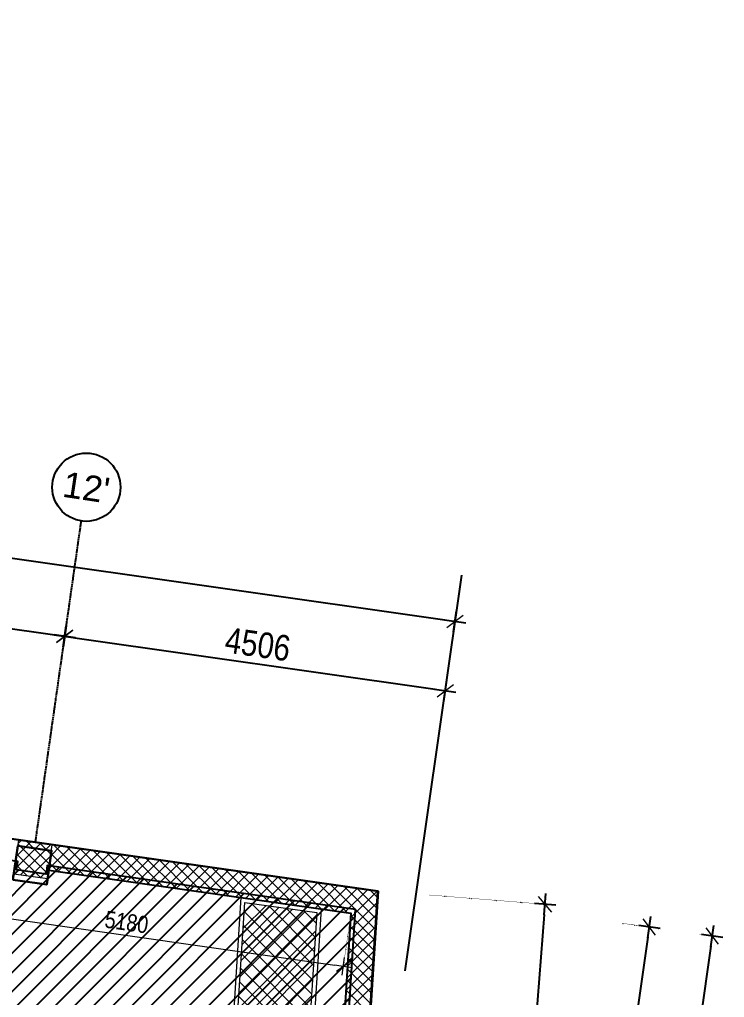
# Model space of a CAD drawing. Header units: inches. Extents: x 676944 to 1044153, y 326920 to 502369.
# Drawn here: x 746161 to 754427, y 393308 to 404771 of the extents above; entities that cross this region are included whole.
import ezdxf
from ezdxf.enums import TextEntityAlignment as Align

# ---------------------------------------------------------------- set-up
doc = ezdxf.new("R2010")
doc.units = ezdxf.units.IN
doc.header["$MEASUREMENT"] = 0
doc.linetypes.add('CENTER', pattern=[50.8, 31.75, -6.35, 6.35, -6.35])
doc.linetypes.add('DOT2', pattern=[3.175, 0, -3.175])
doc.layers.add('A-DIMENSION', color=7, linetype='Continuous', lineweight=9)
for name, color, linetype in [('Axis', 9, 'CENTER'), ('dim-axis', 15, 'Continuous'), ('S-COL-1', 7, 'Continuous'), ('S-HAT', 45, 'Continuous'), ('S-WALL', 1, 'Continuous')]:
    doc.layers.add(name, color=color, linetype=linetype)
doc.styles.add('ARIAL', font='ARIALN.TTF')
doc.styles.get("Standard").update_dxf_attribs({"font": 'arial.ttf'})
doc.styles.add('style1', font='arial.ttf')
doc.dimstyles.new('DIM-100', dxfattribs={"dimscale": 150, "dimtxt": 2, "dimasz": 1, "dimexe": 0.75, "dimexo": 1, "dimgap": 0.5, "dimtad": 1, "dimdec": 0, "dimzin": 11, "dimdsep": 46, "dimtxsty": 'ARIAL', "dimblk": 'R', "dimcen": 2.5, "dimdle": 1, "dimclrd": 256, "dimclre": 256, "dimclrt": 256, "dimazin": 0, "dimtfac": 1, "dimtdec": 0, "dimtix": 1, "dimtmove": 2, "dimatfit": 3, "dimldrblk": 'R', "dimtolj": 1, "dimtzin": 3, "dimlwd": -1, "dimlwe": 13, "dimarcsym": 0})
doc.dimstyles.get("Standard").update_dxf_attribs({"dimtxt": 0.18, "dimasz": 0.18, "dimexe": 0.18, "dimexo": 0.0625, "dimgap": 0.09, "dimtad": 0, "dimtih": 1, "dimtoh": 1, "dimdec": 4, "dimzin": 0, "dimdsep": 46, "dimtxsty": 'Standard', "dimcen": 0.09, "dimadec": 0, "dimazin": 0, "dimtfac": 1, "dimtdec": 4, "dimtofl": 0, "dimtmove": 0, "dimatfit": 3, "dimfxl": 1, "dimtolj": 1, "dimtzin": 0, "dimarcsym": 0})

# ---------------------------------------------------------------- blocks, each defined once
blk = doc.blocks.new('R')
for p, q in [((0, -1.05), (0, 1.05)), ((-1.05, 0), (1.05, 0))]:
    blk.add_line(p, q)
at = {"color": 4, "lineweight": 13}
blk.add_line((-0.707, -0.707), (0.707, 0.707), dxfattribs=at)
blk = doc.blocks.new('*D505')
at = {"layer": 'A-DIMENSION', "color": 254, "linetype": 'DOT2', "lineweight": 13, "transparency": 16777216}
for p, q in [((553917, 227670), (553832, 227073)), ((559044, 226938), (558959, 226342))]:
    blk.add_line(p, q, dxfattribs=at)
at = {"layer": 'A-DIMENSION', "color": 254, "transparency": 16777216}
blk.add_line((553941, 227134), (558871, 226430), dxfattribs=at)
at = {"layer": 'Defpoints', "color": 0, "transparency": 16777216}
for p in [(553931, 227769), (559059, 227037), (558970, 226416)]:
    blk.add_point(p, dxfattribs=at)
at = {"layer": 'A-DIMENSION', "color": 254, "transparency": 16777216, "xscale": 100, "yscale": 100, "zscale": 100}
for p, rotation in [((553842, 227148), 171.8770136120708), ((558970, 226416), 351.8770136120708)]:
    blk.add_blockref('R', p, dxfattribs=dict(at, rotation=rotation))
at = {"layer": 'A-DIMENSION', "color": 254, "transparency": 16777216, "insert": (556428, 226932), "char_height": 200, "attachment_point": 5, "rotation": 351.877, "style": 'ARIAL'}
blk.add_mtext('\\A1;5180', dxfattribs=at)
blk = doc.blocks.new('*D346')
at = {"layer": 'Defpoints', "color": 0, "transparency": 16777216}
for p in [(256171, 442525), (255700, 439226), (256167, 439160)]:
    blk.add_point(p, dxfattribs=at)
at = {"layer": 'dim-axis', "linetype": 'DOT2', "lineweight": 13, "transparency": 16777216}
for p, q in [((256319, 442504), (256749, 442443)), ((255849, 439205), (256278, 439144))]:
    blk.add_line(p, q, dxfattribs=at)
at = {"layer": 'dim-axis', "transparency": 16777216}
blk.add_line((256621, 442340), (256184, 439278), dxfattribs=at)
at = {"layer": 'dim-axis', "transparency": 16777216, "xscale": 120, "yscale": 120, "zscale": 120}
for p, rotation in [((256638, 442459), 81.87732561324759), ((256167, 439160), 261.8773256132475)]:
    blk.add_blockref('R', p, dxfattribs=dict(at, rotation=rotation))
at = {"layer": 'dim-axis', "transparency": 16777216, "insert": (256176, 440842), "char_height": 300, "attachment_point": 5, "rotation": 81.8773, "style": 'ARIAL'}
blk.add_mtext('\\A1;3333', dxfattribs=at)
blk = doc.blocks.new('*D351')
at = {"layer": 'Defpoints', "color": 0, "transparency": 16777216}
for p in [(204286, 449920), (254360, 446044), (253905, 442849)]:
    blk.add_point(p, dxfattribs=at)
at = {"layer": 'dim-axis', "linetype": 'DOT2', "lineweight": 13, "transparency": 16777216}
for p, q in [((204308, 450069), (204758, 453227)), ((253926, 442997), (254376, 446155))]:
    blk.add_line(p, q, dxfattribs=at)
at = {"layer": 'dim-axis', "transparency": 16777216}
blk.add_line((204861, 453098), (254241, 446061), dxfattribs=at)
at = {"layer": 'dim-axis', "transparency": 16777216, "xscale": 120, "yscale": 120, "zscale": 120}
for p, rotation in [((204742, 453115), 171.8890881608404), ((254360, 446044), 351.8890881608405)]:
    blk.add_blockref('R', p, dxfattribs=dict(at, rotation=rotation))
at = {"layer": 'dim-axis', "transparency": 16777216, "insert": (229583, 449805), "char_height": 300, "attachment_point": 5, "rotation": 351.8891, "style": 'ARIAL'}
blk.add_mtext('\\A1;50119', dxfattribs=at)
blk = doc.blocks.new('*D352')
at = {"layer": 'Defpoints', "color": 0, "transparency": 16777216}
for p in [(257376, 442354), (255739, 430887), (255739, 430887)]:
    blk.add_point(p, dxfattribs=at)
at = {"layer": 'dim-axis', "linetype": 'DOT2', "lineweight": 13, "transparency": 16777216}
for p, q in [((257227, 442375), (257265, 442369)), ((255591, 430908), (255628, 430903))]:
    blk.add_line(p, q, dxfattribs=at)
at = {"layer": 'dim-axis', "transparency": 16777216}
blk.add_line((257359, 442235), (255756, 431006), dxfattribs=at)
at = {"layer": 'dim-axis', "transparency": 16777216, "xscale": 120, "yscale": 120, "zscale": 120}
for p, rotation in [((257376, 442354), 81.877266415541), ((255739, 430887), 261.877266415541)]:
    blk.add_blockref('R', p, dxfattribs=dict(at, rotation=rotation))
at = {"layer": 'dim-axis', "transparency": 16777216, "insert": (256332, 436653), "char_height": 300, "attachment_point": 5, "rotation": 81.8773, "style": 'ARIAL'}
blk.add_mtext('\\A1;11583', dxfattribs=at)
blk = doc.blocks.new('*D151')
at = {"layer": 'Defpoints', "color": 0, "transparency": 16777216}
for p in [(246017, 447785), (249977, 447219), (249783, 445867)]:
    blk.add_point(p, dxfattribs=at)
at = {"layer": 'dim-axis', "linetype": 'DOT2', "lineweight": 13, "transparency": 16777216}
for p, q in [((245996, 447636), (245808, 446321)), ((249955, 447071), (249768, 445755))]:
    blk.add_line(p, q, dxfattribs=at)
at = {"layer": 'dim-axis', "transparency": 16777216}
blk.add_line((245942, 446415), (249665, 445884), dxfattribs=at)
at = {"layer": 'dim-axis', "transparency": 16777216, "xscale": 120, "yscale": 120, "zscale": 120}
for p, rotation in [((245824, 446432), 171.873611255054), ((249783, 445867), 351.8736112550541)]:
    blk.add_blockref('R', p, dxfattribs=dict(at, rotation=rotation))
at = {"layer": 'dim-axis', "transparency": 16777216, "insert": (247836, 446375), "char_height": 300, "attachment_point": 5, "rotation": 351.8736, "style": 'ARIAL'}
blk.add_mtext('\\A1;4000', dxfattribs=at)
blk = doc.blocks.new('*D152')
at = {"layer": 'Defpoints', "color": 0, "transparency": 16777216}
for p in [(249977, 447219), (254244, 445230), (254107, 444266)]:
    blk.add_point(p, dxfattribs=at)
at = {"layer": 'dim-axis', "linetype": 'DOT2', "lineweight": 13, "transparency": 16777216}
for p, q in [((249955, 447071), (249768, 445755)), ((254128, 444414), (254260, 445341))]:
    blk.add_line(p, q, dxfattribs=at)
at = {"layer": 'dim-axis', "transparency": 16777216}
blk.add_line((249902, 445850), (254126, 445247), dxfattribs=at)
at = {"layer": 'dim-axis', "transparency": 16777216, "xscale": 120, "yscale": 120, "zscale": 120}
for p, rotation in [((249783, 445867), 171.873611255054), ((254244, 445230), 351.8736112550541)]:
    blk.add_blockref('R', p, dxfattribs=dict(at, rotation=rotation))
at = {"layer": 'dim-axis', "transparency": 16777216, "insert": (252046, 445774), "char_height": 300, "attachment_point": 5, "rotation": 351.8736, "style": 'ARIAL'}
blk.add_mtext('\\A1;4506', dxfattribs=at)
blk = doc.blocks.new('*D153')
at = {"layer": 'Defpoints', "color": 0, "transparency": 16777216}
for p in [(253905, 442848), (251664, 414937), (253175, 414816)]:
    blk.add_point(p, dxfattribs=at)
at = {"layer": 'dim-axis', "linetype": 'DOT2', "lineweight": 13, "transparency": 16777216}
for p, q in [((254054, 442836), (255527, 442718)), ((251814, 414925), (253287, 414807))]:
    blk.add_line(p, q, dxfattribs=at)
at = {"layer": 'dim-axis', "transparency": 16777216}
blk.add_line((255405, 442607), (253184, 414936), dxfattribs=at)
at = {"layer": 'dim-axis', "transparency": 16777216, "xscale": 120, "yscale": 120, "zscale": 120}
for p, rotation in [((255415, 442727), 85.410651128382), ((253175, 414816), 265.410651128382)]:
    blk.add_blockref('R', p, dxfattribs=dict(at, rotation=rotation))
at = {"layer": 'dim-axis', "transparency": 16777216, "insert": (254067, 428790), "char_height": 300, "attachment_point": 5, "rotation": 85.4107, "style": 'ARIAL'}
blk.add_mtext('\\A1;28000', dxfattribs=at)
blk = doc.blocks.new('CEILING PLAN')
at = {"layer": 'S-HAT'}
h = blk.add_hatch(dxfattribs=at)
h.set_pattern_fill('ANSI31', color=254, scale=50, style=0)
h.set_pattern_definition([(45, (393264, 521461.99), (-112.2532, 112.2532), [])])
h.paths.add_polyline_path([(390318, 485183), (390298, 485040), (390318, 485183), (390195, 484461), (390318, 485183), (389288, 485330), (389175, 483608), (389225, 483596), (394317, 482869), (394317, 482870), (394960, 482778), (424090, 478620), (424090, 478620), (424288, 478592), (426169, 478324), (426169, 478324), (426812, 478232), (426812, 478231), (432656, 477397), (432656, 477398), (433200, 477320), (438161, 476612), (438180, 476910), (438280, 476903), (438456, 479651), (434841, 480167), (434827, 480066), (434480, 480116), (434495, 480216), (430881, 480732), (430867, 480632), (430521, 480681), (430535, 480781), (426922, 481297), (426907, 481197), (426561, 481246), (426575, 481347), (422962, 481862), (422947, 481762), (422601, 481812), (422615, 481912), (419002, 482428), (418988, 482327), (418641, 482377), (418655, 482477), (415042, 482993), (415028, 482892), (414681, 482942), (414696, 483042), (411082, 483558), (411068, 483458), (410722, 483507), (410736, 483607), (407123, 484123), (407108, 484023), (406762, 484072), (406776, 484172), (403163, 484688), (403148, 484588), (402802, 484638), (402816, 484738), (399203, 485253), (399189, 485154), (398842, 485203), (398856, 485303), (395243, 485819), (395229, 485719), (394882, 485769), (394896, 485868), (391301, 486331), (391287, 486232), (390891, 486288), (390905, 486387), (390472, 486373), (390384, 485646)])
at = {"layer": 'S-COL-1', "color": 254, "lineweight": 30}
blk.add_lwpolyline([(434439, 480000), (434835, 479944), (434891, 480340), (434495, 480396)], close=True, dxfattribs=at)
at = {"layer": 'S-HAT', "color": 254}
blk.add_lwpolyline([(438280, 476903), (438456, 479651), (434841, 480167), (434827, 480066), (434480, 480116), (434495, 480216), (430881, 480732), (430867, 480632), (430521, 480681), (430535, 480781), (426922, 481297), (426907, 481197), (426561, 481246), (426575, 481347), (422962, 481862), (422947, 481762), (422601, 481812), (422615, 481912), (419002, 482428)], dxfattribs=at)
at = {"layer": 'S-WALL', "color": 254}
blk.add_lwpolyline([(436928, 451923), (386799, 451923), (389094, 486949), (438720, 479866)], close=True, dxfattribs=at)
blk.add_lwpolyline([(434859, 480114), (438403, 479608), (438209, 476581)], dxfattribs=at)
blk = doc.blocks.new('SDFGBS')
at = {"layer": 'A-DIMENSION'}
h = blk.add_hatch(dxfattribs=at)
h.set_pattern_fill('ANSI37', color=254, scale=750)
h.set_pattern_definition([(45, (500265.23, -209134.585), (-66.29126, 66.29126), []), (135, (500265.23, -209134.585), (-66.29126, -66.29126), [])])
h.paths.add_polyline_path([(555104.1, 227499), (555500.1, 227442.5), (555556.6, 227838.5), (555160.6, 227895)])
h = blk.add_hatch(dxfattribs=at)
h.set_pattern_fill('ANSI37', color=254, scale=1000)
h.set_pattern_definition([(45, (-9484.03, -205049.73), (-88.388348, 88.388348), []), (135, (-9484.03, -205049.73), (-88.388348, -88.388348), [])])
h.paths.add_polyline_path([(558658.2, 227043.9), (557814.2, 227164.4), (557374.4, 220307.7), (558218.4, 220187.3)])
at = {"layer": 'A-DIMENSION', "color": 254}
for p, q in [((555188.7, 227891.1), (555190.1, 227892.5)), ((555264.8, 227880.2), (555263, 227882.1)), ((555304.7, 227874.5), (555306.1, 227875.9)), ((555419.4, 227858.2), (555417.6, 227860)), ((555420.8, 227858), (555422.1, 227859.3)), ((555517, 227556.5), (555770.2, 227809.7)), ((555536.8, 227841.4), (555538.1, 227842.8)), ((555539.1, 227711.1), (555654.2, 227826.2)), ((555925.8, 227484.4), (555572.3, 227837.9)), ((555621, 227527.9), (555886.2, 227793.1)), ((556080.4, 227462.3), (555726.9, 227815.8)), ((556235.1, 227440.3), (555881.6, 227793.8)), ((555771.1, 227506.5), (555542.5, 227735.1)), ((555737, 227511.3), (556002.2, 227776.5)), ((555853.1, 227494.8), (556118.3, 227760)), ((555969.1, 227478.2), (556234.3, 227743.4)), ((556389.7, 227418.2), (556036.2, 227771.7)), ((556085.1, 227461.7), (556350.3, 227726.9)), ((556544.4, 227396.1), (556190.9, 227749.6)), ((556201.1, 227445.1), (556466.3, 227710.3)), ((556317.2, 227428.6), (556582.3, 227693.7)), ((556699, 227374), (556345.5, 227727.5)), ((556433.2, 227412), (556698.4, 227677.2)), ((556853.7, 227352), (556500.2, 227705.5)), ((557008.4, 227329.9), (556654.9, 227683.4)), ((555616.5, 227528.6), (555525.9, 227619.1)), ((556549.2, 227395.4), (556814.4, 227660.6)), ((556665.2, 227378.9), (556930.4, 227644.1)), ((556781.2, 227362.3), (557046.4, 227627.5)), ((557163, 227307.8), (556809.5, 227661.3)), ((556897.3, 227345.8), (557162.5, 227610.9)), ((557317.7, 227285.8), (556964.2, 227639.2)), ((557013.3, 227329.2), (557278.5, 227594.4)), ((557472.3, 227263.7), (557118.8, 227617.2)), ((557129.3, 227312.6), (557394.5, 227577.8)), ((557245.3, 227296.1), (557510.5, 227561.3)), ((557627, 227241.6), (557273.5, 227595.1)), ((557781.6, 227219.5), (557428.1, 227573)), ((557936.3, 227197.5), (557582.8, 227551)), ((557361.4, 227279.5), (557626.6, 227544.7)), ((557477.4, 227263), (557742.6, 227528.1)), ((557593.4, 227246.4), (557858.6, 227511.6)), ((557709.4, 227229.8), (557974.6, 227495)), ((558090.9, 227175.4), (557737.4, 227528.9)), ((557825.5, 227213.3), (558090.6, 227478.5)), ((558245.6, 227153.3), (557892.1, 227506.8)), ((557941.5, 227196.7), (558206.7, 227461.9)), ((558400.3, 227131.2), (558046.8, 227484.7)), ((558057.5, 227180.2), (558322.7, 227445.4)), ((558554.9, 227109.2), (558201.4, 227462.7)), ((558709.6, 227087.1), (558356.1, 227440.6)), ((558173.5, 227163.6), (558438.7, 227428.8)), ((558289.5, 227147), (558554.7, 227412.2)), ((558405.6, 227130.5), (558670.8, 227395.7)), ((558864.2, 227065), (558510.7, 227418.5)), ((558521.6, 227113.9), (558786.8, 227379.1)), ((558637.6, 227097.4), (558902.8, 227362.6)), ((559018.9, 227042.9), (558665.4, 227396.4)), ((558753.6, 227080.8), (559018.8, 227346)), ((559347, 226847.4), (558820, 227374.4)), ((558869.7, 227064.2), (559134.9, 227329.4)), ((559355, 226972), (558974.7, 227352.3)), ((559363, 227096.6), (559129.4, 227330.2)), ((557767.7, 227221.5), (557321.5, 220264.8)), ((558985.7, 227047.7), (559250.9, 227312.9)), ((559055.2, 226984.6), (559366.9, 227296.3)), ((559371, 227221.1), (559284, 227308.1)), ((559046.1, 226843), (559367.4, 227164.2)), ((558711.1, 227086.9), (558264.9, 220131.2)), ((559037.1, 226701.3), (559358.3, 227022.5)), ((559339.1, 226722.8), (559056.6, 227005.3)), ((559028, 226559.6), (559349.2, 226880.9)), ((559331.1, 226598.2), (559048.6, 226880.7)), ((559323.1, 226473.6), (559040.6, 226756.1)), ((559018.9, 226418), (559340.1, 226739.2)), ((559009.8, 226276.3), (559331, 226597.5)), ((559315.1, 226349), (559032.6, 226631.5)), ((559000.7, 226134.6), (559321.9, 226455.9)), ((559307.1, 226224.4), (559024.6, 226506.9)), ((558991.6, 225993), (559312.9, 226314.2)), ((559299.1, 226099.8), (559016.6, 226382.3)), ((559291.1, 225975.2), (559008.6, 226257.7)), ((558982.6, 225851.3), (559303.8, 226172.5)), ((559283.1, 225850.6), (559000.6, 226133.1))]:
    blk.add_line(p, q, dxfattribs=at)
for points in [[(555104.1, 227499), (555500.1, 227442.5), (555556.6, 227838.5), (555160.6, 227895)], [(557374.4, 220307.7), (557814.2, 227164.4), (558658.2, 227043.9), (558218.4, 220187.3)]]:
    blk.add_lwpolyline(points, close=True, dxfattribs=at)
blk.add_lwpolyline([(558864.6, 224010.8), (559058.6, 227037.3), (555515.1, 227543)], dxfattribs=at)
at = {"layer": 'S-WALL', "color": 254}
blk.add_lwpolyline([(509749.2, 234378), (509749.2, 234378), (507454.1, 199352.4), (557584.1, 199352.4), (559375.7, 227295.1), (545410.2, 229288.3)], dxfattribs=at)
at = {"layer": 'A-DIMENSION', "color": 254}
dim = blk.add_linear_dim(base=(558969.9, 226415.8), p1=(553930.9, 227769.1), p2=(559058.6, 227037.3), angle=171.87701, dimstyle='Standard', override={"dimscale": 100, "dimtxt": 2, "dimasz": 1, "dimexe": 0.75, "dimexo": 1, "dimgap": 0.5, "dimtad": 1, "dimtih": 0, "dimtoh": 0, "dimdec": 0, "dimzin": 3, "dimtxsty": 'ARIAL', "dimblk": 'R', "dimcen": 2.5, "dimdle": 1, "dimclrd": 254, "dimclre": 254, "dimclrt": 254, "dimadec": 2, "dimtdec": 0, "dimtix": 1, "dimtofl": 1, "dimtmove": 2, "dimldrblk": 'R', "dimfxl": 2.5, "dimtzin": 3, "dimlwd": 65535, "dimlwe": 13}, dxfattribs=at)
dim.commit()
dim.dimension.update_dxf_attribs({"geometry": '*D505', "text_midpoint": (556427.5, 226932.3)})
blk = doc.blocks.new('FSDRHGT')
at = {"layer": 'Axis', "ltscale": 0.5}
blk.add_line((249439, 443453.3), (249976.7, 447219.5), dxfattribs=at)
at = {"layer": 'Axis', "linetype": 'Continuous', "ltscale": 0.5}
blk.add_line((253775.9, 441947.8), (254437.6, 446583.6), dxfattribs=at)
at = {"layer": 'Axis', "linetype": 'Continuous'}
blk.add_circle((250035.8, 447615.9), 400, dxfattribs=at)
at = {"layer": 'S-WALL', "color": 7}
blk.add_lwpolyline([(201534.1, 414937.4), (251664.1, 414937.4), (253455.7, 442880.1), (203829.2, 449963)], close=True, dxfattribs=at)
at = {"layer": 'Axis', "linetype": 'Continuous', "style": 'style1'}
blk.add_text("12'", height=300, rotation=351.41133, dxfattribs=at).set_placement((250035.8, 447615.9), align=Align.MIDDLE)
at = {"layer": 'dim-axis', "color": 3}
for p1, p2, distance, picture, middle in [((204286.5, 449920.3), (253904.5, 442849), 3227.1, '*D351', (229583, 449805.4)), ((253904.5, 442848), (251664.1, 414937.4), 1515.3, '*D153', (254067.3, 428789.7)), ((256170.9, 442525.5), (255700.1, 439226.3), 471.4, '*D346', (256176.3, 440841.5)), ((257375.9, 442353.5), (255739.3, 430887.1), 0, '*D352', (256331.7, 436652.5))]:
    dim = blk.add_aligned_dim(p1=p1, p2=p2, distance=distance, dimstyle='DIM-100', override={"dimasz": 0.8}, dxfattribs=at)
    dim.commit()
    dim.dimension.update_dxf_attribs({"geometry": picture, "text_midpoint": middle})
for base, p1, p2, picture, middle in [((249783.5, 445866.7), (246016.8, 447784.8), (249976.7, 447219.5), '*D151', (247835.8, 446375.3)), ((254244.4, 445229.7), (249976.7, 447219.5), (254106.7, 444265.7), '*D152', (252046.2, 445774.1))]:
    dim = blk.add_linear_dim(base=base, p1=p1, p2=p2, angle=171.87361, dimstyle='DIM-100', override={"dimasz": 0.8}, dxfattribs=at)
    dim.commit()
    dim.dimension.update_dxf_attribs({"geometry": picture, "text_midpoint": middle})

msp = doc.modelspace()

# ---------------------------------------------------------------- block references
at = {"color": 4, "linetype": 'Continuous'}
for name, p in [('FSDRHGT', (496908.5, -48327)), ('CEILING PLAN', (311644.6, -85312.7)), ('SDFGBS', (190988.5, 167258))]:
    msp.add_blockref(name, p, dxfattribs=at)

doc.saveas('drawing.dxf')
